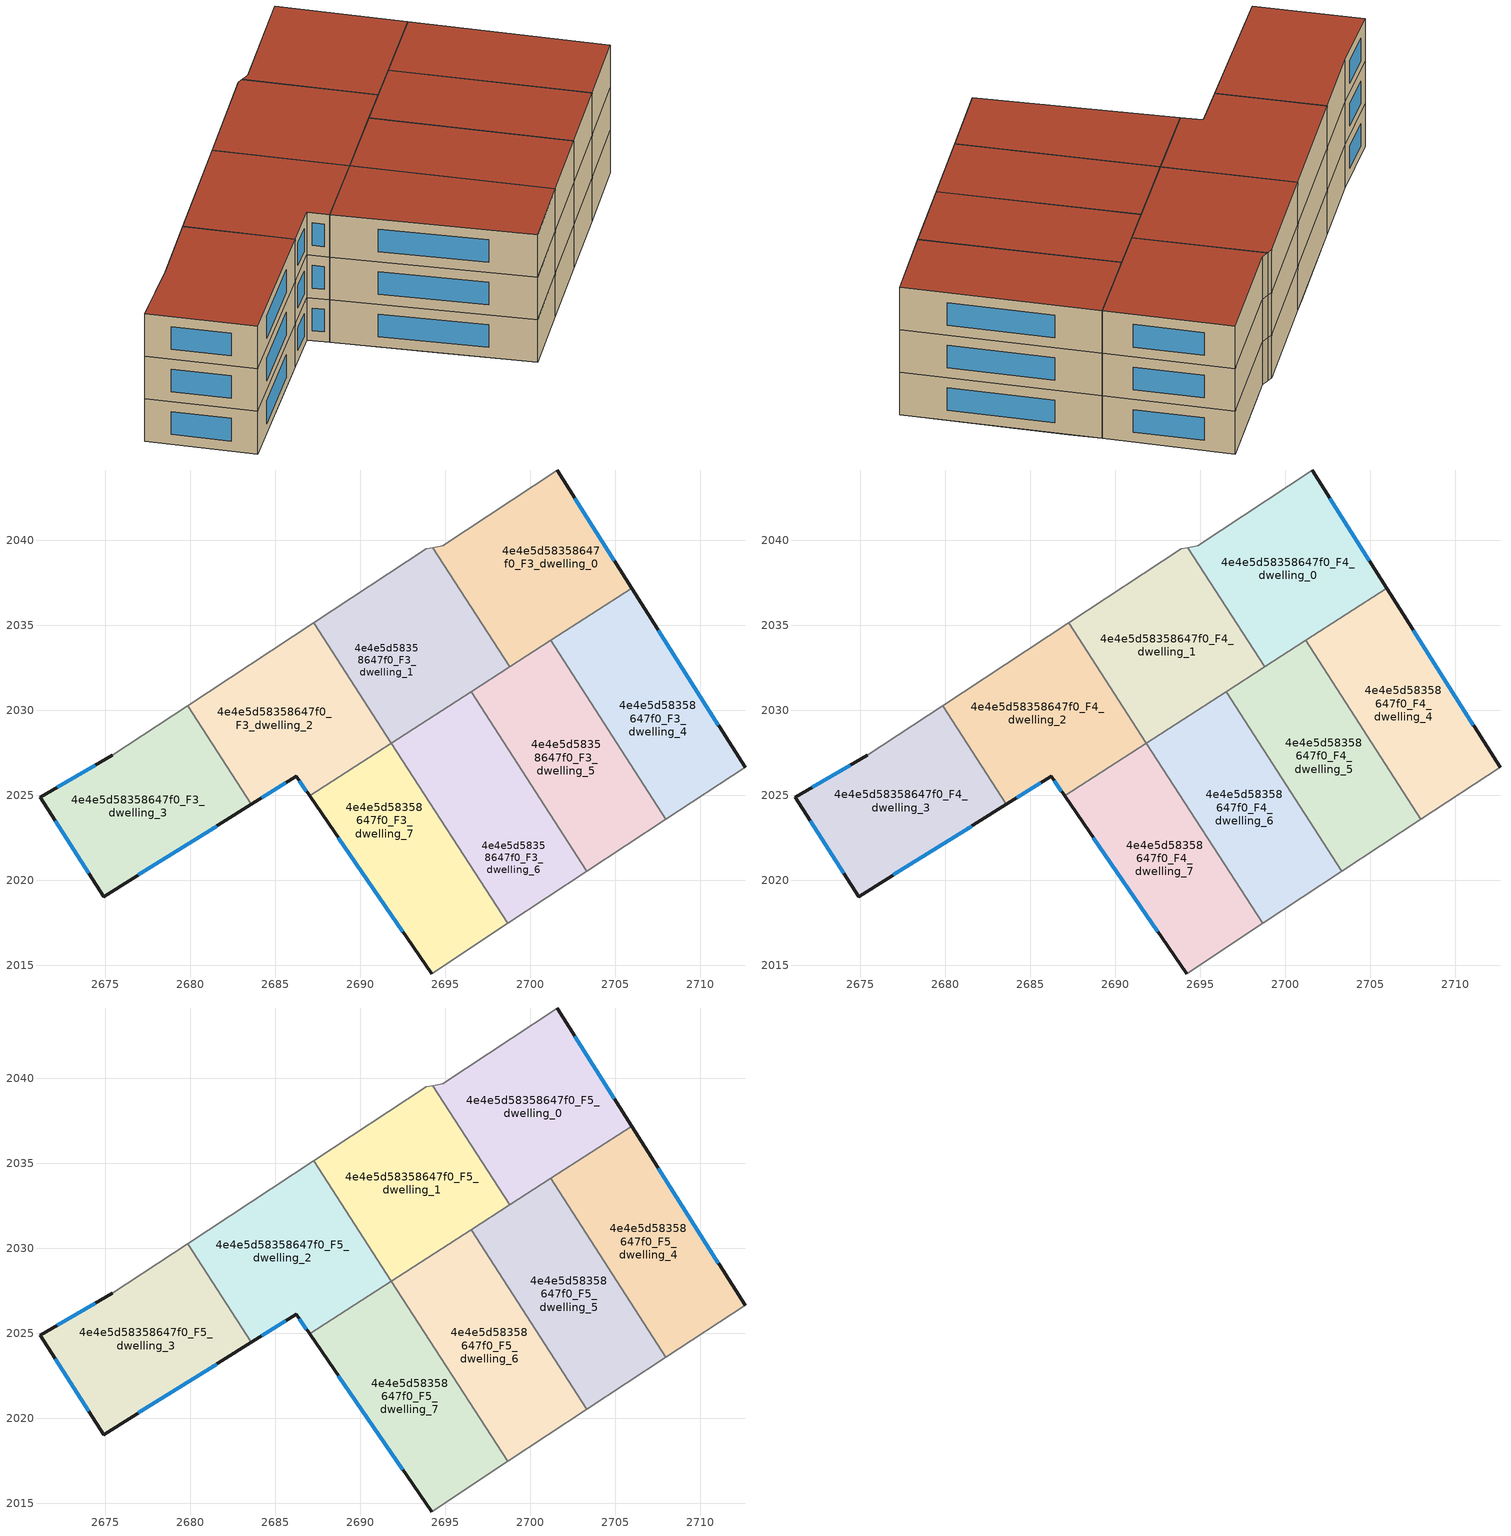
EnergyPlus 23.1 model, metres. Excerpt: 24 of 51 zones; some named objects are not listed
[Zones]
4e4e5d58358647f0_F3_dwelling_0
 floor to 4e4e5d58358647f0_F2_dwelling_1 (EU_floor_Construction): 2701.6,2044.11 2705.98,2037.18 2700.89,2033.9 2696.49,2040.75 z9
 floor to 4e4e5d58358647f0_F2_dwelling_3 (EU_floor_Construction): 2696.49,2040.75 2700.89,2033.9 2698.79,2032.55 2694.27,2039.58 2694.87,2039.68 z9
 wall outside (EU_wall_Construction): 2705.98,2037.18 2701.6,2044.11 z9:12
 wall to 4e4e5d58358647f0_F3_dwelling_1 (EU_wall_Construction): 2694.27,2039.58 2698.79,2032.55 z9:12
 wall adiabatic (EU_wall_Construction): 2701.6,2044.11 2694.87,2039.68 2694.27,2039.58 z9:12
 wall to 4e4e5d58358647f0_F3_dwelling_4 (EU_wall_Construction): 2701.21,2034.11 2705.98,2037.18 z9:12
 wall to 4e4e5d58358647f0_F3_dwelling_5 (EU_wall_Construction): 2698.79,2032.55 2701.21,2034.11 z9:12
 window (EU_Window_Construction): 2704.95,2038.8 2702.63,2042.48 z9.7:11.3
4e4e5d58358647f0_F3_dwelling_1
 floor adiabatic (EU_floor_Construction): 2691.29,2037.8 2695.88,2030.68 2691.84,2028.07 2687.27,2035.16 z9
 floor to 4e4e5d58358647f0_F2_dwelling_3 (EU_floor_Construction): 2694.27,2039.58 2698.79,2032.55 2695.88,2030.68 2691.29,2037.8 2693.88,2039.5 z9
 wall to 4e4e5d58358647f0_F3_dwelling_2 (EU_wall_Construction): 2687.27,2035.16 2691.84,2028.07 2696.51,2031.09 z9:12
 wall adiabatic (EU_wall_Construction): 2694.27,2039.58 2693.88,2039.5 2687.27,2035.16 z9:12
 wall to 4e4e5d58358647f0_F3_dwelling_5 (EU_wall_Construction): 2696.51,2031.09 2698.79,2032.55 z9:12
4e4e5d58358647f0_F3_dwelling_2
 floor to 4e4e5d58358647f0_F2_dwelling_7 (EU_floor_Construction): 2686.35,2034.55 2690.18,2028.6 2686.26,2026.08 2686.23,2026.13 2683.59,2024.47 2679.85,2030.28 z9
 floor to 4e4e5d58358647f0_F2_dwelling_5 (EU_floor_Construction): 2695.88,2030.68 2690.9,2027.47 2686.35,2034.55 2687.27,2035.16 2691.84,2028.07 z9
 floor to 4e4e5d58358647f0_F2_dwelling_6 (EU_floor_Construction): 2690.18,2028.6 2690.9,2027.47 2687.02,2024.97 2686.26,2026.08 z9
 wall outside (EU_wall_Construction): 2683.59,2024.47 2686.23,2026.13 2687.02,2024.97 z9:12
 wall to 4e4e5d58358647f0_F3_dwelling_3 (EU_wall_Construction): 2679.85,2030.28 2683.59,2024.47 z9:12
 wall adiabatic (EU_wall_Construction): 2687.27,2035.16 2679.85,2030.28 z9:12
 wall to 4e4e5d58358647f0_F3_dwelling_7 (EU_wall_Construction): 2687.02,2024.97 2691.83,2028.07 z9:12
 wall to 4e4e5d58358647f0_F3_dwelling_6 (EU_wall_Construction): 2691.84,2028.07 2696.51,2031.08 z9:12
 window (EU_Window_Construction): 2686.41,2025.86 2686.83,2025.24 / 2684.21,2024.86 2685.61,2025.74 z9.7:11.3
4e4e5d58358647f0_F3_dwelling_3
 floor to 4e4e5d58358647f0_F2_dwelling_8 (EU_floor_Construction): 2678.91,2029.65 2682.63,2023.87 2674.92,2019.04 2671.16,2024.89 2675.42,2027.36 z9
 floor to 4e4e5d58358647f0_F2_dwelling_7 (EU_floor_Construction): 2679.85,2030.28 2683.59,2024.47 2682.63,2023.87 2678.91,2029.65 z9
 wall outside (EU_wall_Construction): 2675.42,2027.36 2671.16,2024.89 2674.92,2019.04 2683.59,2024.47 z9:12
 wall adiabatic (EU_wall_Construction): 2679.85,2030.28 2675.42,2027.36 z9:12
 window (EU_Window_Construction): 2676.96,2020.32 2681.55,2023.2 / 2672.05,2023.52 2674.04,2020.42 / 2674.42,2026.78 2672.16,2025.47 z9.7:11.3
4e4e5d58358647f0_F3_dwelling_4
 floor to 4e4e5d58358647f0_F2_dwelling_0 (EU_floor_Construction): 2707.09,2035.42 2712.63,2026.66 2707.98,2023.6 2702.34,2032.36 z9
 floor to 4e4e5d58358647f0_F2_dwelling_1 (EU_floor_Construction): 2705.98,2037.18 2707.09,2035.42 2702.34,2032.36 2701.21,2034.11 z9
 wall outside (EU_wall_Construction): 2712.63,2026.66 2705.98,2037.18 z9:12
 wall to 4e4e5d58358647f0_F3_dwelling_5 (EU_wall_Construction): 2701.21,2034.11 2707.98,2023.6 z9:12
 wall adiabatic (EU_wall_Construction): 2707.98,2023.6 2712.63,2026.66 z9:12
 window (EU_Window_Construction): 2711.07,2029.13 2707.54,2034.71 z9.7:11.3
4e4e5d58358647f0_F3_dwelling_5
 floor to 4e4e5d58358647f0_F2_dwelling_0 (EU_floor_Construction): 2702.34,2032.36 2707.98,2023.6 2707.66,2023.39 2702.02,2032.15 z9
 floor to 4e4e5d58358647f0_F2_dwelling_1 (EU_floor_Construction): 2701.21,2034.11 2702.34,2032.36 2702.02,2032.15 2700.89,2033.9 z9
 floor adiabatic (EU_floor_Construction): 2700.89,2033.9 2707.66,2023.39 2703.31,2020.52 2696.51,2031.08 z9
 wall to 4e4e5d58358647f0_F3_dwelling_6 (EU_wall_Construction): 2696.51,2031.08 2703.31,2020.52 z9:12
 wall adiabatic (EU_wall_Construction): 2703.31,2020.52 2707.98,2023.6 z9:12
4e4e5d58358647f0_F3_dwelling_6
 floor to 4e4e5d58358647f0_F2_dwelling_3 (EU_floor_Construction): 2696.51,2031.08 2697.65,2029.32 2697.01,2028.91 2695.88,2030.68 z9
 floor to 4e4e5d58358647f0_F2_dwelling_2 (EU_floor_Construction): 2697.65,2029.32 2703.31,2020.52 2702.68,2020.11 2697.01,2028.91 z9
 floor to 4e4e5d58358647f0_F2_dwelling_6 (EU_floor_Construction): 2697,2028.93 2699.42,2025.17 2695.38,2022.57 2692.96,2026.33 z9
 floor to 4e4e5d58358647f0_F2_dwelling_4 (EU_floor_Construction): 2699.42,2025.17 2702.68,2020.11 2698.66,2017.46 2695.38,2022.57 z9
 floor to 4e4e5d58358647f0_F2_dwelling_5 (EU_floor_Construction): 2695.88,2030.68 2697,2028.93 2692.96,2026.33 2691.84,2028.07 z9
 wall to 4e4e5d58358647f0_F3_dwelling_7 (EU_wall_Construction): 2691.84,2028.07 2698.66,2017.46 z9:12
 wall adiabatic (EU_wall_Construction): 2698.66,2017.46 2703.31,2020.52 z9:12
4e4e5d58358647f0_F3_dwelling_7
 floor to 4e4e5d58358647f0_F2_dwelling_4 (EU_floor_Construction): 2695.38,2022.57 2698.66,2017.46 2694.19,2014.52 2690.73,2019.58 z9
 floor to 4e4e5d58358647f0_F2_dwelling_6 (EU_floor_Construction): 2692.96,2026.33 2695.38,2022.57 2690.73,2019.58 2687.02,2024.97 2690.9,2027.47 2692.03,2025.73 z9
 floor to 4e4e5d58358647f0_F2_dwelling_5 (EU_floor_Construction): 2691.84,2028.07 2692.96,2026.33 2692.03,2025.73 2690.9,2027.47 z9
 wall outside (EU_wall_Construction): 2687.02,2024.97 2694.19,2014.52 z9:12
 wall adiabatic (EU_wall_Construction): 2694.19,2014.52 2698.66,2017.46 z9:12
 window (EU_Window_Construction): 2688.7,2022.52 2692.51,2016.98 z9.7:11.3
4e4e5d58358647f0_F4_dwelling_0
 floor to 4e4e5d58358647f0_F3_dwelling_0 (EU_floor_Construction): 2701.6,2044.11 2705.98,2037.18 2698.79,2032.55 2694.27,2039.58 2694.87,2039.68 z12
 wall outside (EU_wall_Construction): 2705.98,2037.18 2701.6,2044.11 z12:15
 wall to 4e4e5d58358647f0_F4_dwelling_1 (EU_wall_Construction): 2694.27,2039.58 2698.79,2032.55 z12:15
 wall adiabatic (EU_wall_Construction): 2701.6,2044.11 2694.87,2039.68 2694.27,2039.58 z12:15
 wall to 4e4e5d58358647f0_F4_dwelling_4 (EU_wall_Construction): 2701.21,2034.11 2705.98,2037.18 z12:15
 wall to 4e4e5d58358647f0_F4_dwelling_5 (EU_wall_Construction): 2698.79,2032.55 2701.21,2034.11 z12:15
 window (EU_Window_Construction): 2704.95,2038.8 2702.63,2042.48 z12.7:14.3
4e4e5d58358647f0_F4_dwelling_1
 floor to 4e4e5d58358647f0_F3_dwelling_1 (EU_floor_Construction): 2694.27,2039.58 2698.79,2032.55 2691.84,2028.07 2687.27,2035.16 2693.88,2039.5 z12
 wall to 4e4e5d58358647f0_F4_dwelling_2 (EU_wall_Construction): 2687.27,2035.16 2691.84,2028.07 2696.51,2031.09 z12:15
 wall adiabatic (EU_wall_Construction): 2694.27,2039.58 2693.88,2039.5 2687.27,2035.16 z12:15
 wall to 4e4e5d58358647f0_F4_dwelling_5 (EU_wall_Construction): 2696.51,2031.09 2698.79,2032.55 z12:15
4e4e5d58358647f0_F4_dwelling_2
 floor to 4e4e5d58358647f0_F3_dwelling_2 (EU_floor_Construction): 2696.51,2031.08 2687.02,2024.97 2686.23,2026.13 2683.59,2024.47 2679.85,2030.28 2687.27,2035.16 2691.84,2028.07 z12
 wall outside (EU_wall_Construction): 2683.59,2024.47 2686.23,2026.13 2687.02,2024.97 z12:15
 wall to 4e4e5d58358647f0_F4_dwelling_3 (EU_wall_Construction): 2679.85,2030.28 2683.59,2024.47 z12:15
 wall adiabatic (EU_wall_Construction): 2687.27,2035.16 2679.85,2030.28 z12:15
 wall to 4e4e5d58358647f0_F4_dwelling_7 (EU_wall_Construction): 2687.02,2024.97 2691.83,2028.07 z12:15
 wall to 4e4e5d58358647f0_F4_dwelling_6 (EU_wall_Construction): 2691.84,2028.07 2696.51,2031.08 z12:15
 window (EU_Window_Construction): 2686.41,2025.86 2686.83,2025.24 / 2684.21,2024.86 2685.61,2025.74 z12.7:14.3
4e4e5d58358647f0_F4_dwelling_3
 floor to 4e4e5d58358647f0_F3_dwelling_3 (EU_floor_Construction): 2679.85,2030.28 2683.59,2024.47 2674.92,2019.04 2671.16,2024.89 2675.42,2027.36 z12
 wall outside (EU_wall_Construction): 2675.42,2027.36 2671.16,2024.89 2674.92,2019.04 2683.59,2024.47 z12:15
 wall adiabatic (EU_wall_Construction): 2679.85,2030.28 2675.42,2027.36 z12:15
 window (EU_Window_Construction): 2676.96,2020.32 2681.55,2023.2 / 2672.05,2023.52 2674.04,2020.42 / 2674.42,2026.78 2672.16,2025.47 z12.7:14.3
4e4e5d58358647f0_F4_dwelling_4
 floor to 4e4e5d58358647f0_F3_dwelling_4 (EU_floor_Construction): 2705.98,2037.18 2712.63,2026.66 2707.98,2023.6 2701.21,2034.11 z12
 wall outside (EU_wall_Construction): 2712.63,2026.66 2705.98,2037.18 z12:15
 wall to 4e4e5d58358647f0_F4_dwelling_5 (EU_wall_Construction): 2701.21,2034.11 2707.98,2023.6 z12:15
 wall adiabatic (EU_wall_Construction): 2707.98,2023.6 2712.63,2026.66 z12:15
 window (EU_Window_Construction): 2711.07,2029.13 2707.54,2034.71 z12.7:14.3
4e4e5d58358647f0_F4_dwelling_5
 floor to 4e4e5d58358647f0_F3_dwelling_5 (EU_floor_Construction): 2701.21,2034.11 2707.98,2023.6 2703.31,2020.52 2696.51,2031.08 z12
 wall to 4e4e5d58358647f0_F4_dwelling_6 (EU_wall_Construction): 2696.51,2031.08 2703.31,2020.52 z12:15
 wall adiabatic (EU_wall_Construction): 2703.31,2020.52 2707.98,2023.6 z12:15
4e4e5d58358647f0_F4_dwelling_6
 floor to 4e4e5d58358647f0_F3_dwelling_6 (EU_floor_Construction): 2696.51,2031.08 2703.31,2020.52 2698.66,2017.46 2691.84,2028.07 z12
 wall to 4e4e5d58358647f0_F4_dwelling_7 (EU_wall_Construction): 2691.84,2028.07 2698.66,2017.46 z12:15
 wall adiabatic (EU_wall_Construction): 2698.66,2017.46 2703.31,2020.52 z12:15
4e4e5d58358647f0_F4_dwelling_7
 floor to 4e4e5d58358647f0_F3_dwelling_7 (EU_floor_Construction): 2691.84,2028.07 2698.66,2017.46 2694.19,2014.52 2687.02,2024.97 z12
 wall outside (EU_wall_Construction): 2687.02,2024.97 2694.19,2014.52 z12:15
 wall adiabatic (EU_wall_Construction): 2694.19,2014.52 2698.66,2017.46 z12:15
 window (EU_Window_Construction): 2688.7,2022.52 2692.51,2016.98 z12.7:14.3
4e4e5d58358647f0_F5_dwelling_0
 floor to 4e4e5d58358647f0_F4_dwelling_0 (EU_floor_Construction): 2701.6,2044.11 2705.98,2037.18 2698.79,2032.55 2694.27,2039.58 2694.87,2039.68 z15
 wall outside (EU_wall_Construction): 2705.98,2037.18 2701.6,2044.11 z15:18
 wall to 4e4e5d58358647f0_F5_dwelling_1 (EU_wall_Construction): 2694.27,2039.58 2698.79,2032.55 z15:18
 wall adiabatic (EU_wall_Construction): 2701.6,2044.11 2694.87,2039.68 2694.27,2039.58 z15:18
 wall to 4e4e5d58358647f0_F5_dwelling_4 (EU_wall_Construction): 2701.21,2034.11 2705.98,2037.18 z15:18
 wall to 4e4e5d58358647f0_F5_dwelling_5 (EU_wall_Construction): 2698.79,2032.55 2701.21,2034.11 z15:18
 window (EU_Window_Construction): 2704.95,2038.8 2702.63,2042.48 z15.7:17.3
 roof outside (EU_roof_Construction): 2705.98,2037.18 2701.6,2044.11 2694.87,2039.68 2694.27,2039.58 2698.79,2032.55 z18
4e4e5d58358647f0_F5_dwelling_1
 floor to 4e4e5d58358647f0_F4_dwelling_1 (EU_floor_Construction): 2694.27,2039.58 2698.79,2032.55 2691.84,2028.07 2687.27,2035.16 2693.88,2039.5 z15
 wall to 4e4e5d58358647f0_F5_dwelling_2 (EU_wall_Construction): 2687.27,2035.16 2691.84,2028.07 2696.51,2031.09 z15:18
 wall adiabatic (EU_wall_Construction): 2694.27,2039.58 2693.88,2039.5 2687.27,2035.16 z15:18
 wall to 4e4e5d58358647f0_F5_dwelling_5 (EU_wall_Construction): 2696.51,2031.09 2698.79,2032.55 z15:18
 roof outside (EU_roof_Construction): 2698.79,2032.55 2694.27,2039.58 2693.88,2039.5 2687.27,2035.16 2691.84,2028.07 z18
4e4e5d58358647f0_F5_dwelling_2
 floor to 4e4e5d58358647f0_F4_dwelling_2 (EU_floor_Construction): 2696.51,2031.08 2687.02,2024.97 2686.23,2026.13 2683.59,2024.47 2679.85,2030.28 2687.27,2035.16 2691.84,2028.07 z15
 wall outside (EU_wall_Construction): 2683.59,2024.47 2686.23,2026.13 2687.02,2024.97 z15:18
 wall to 4e4e5d58358647f0_F5_dwelling_3 (EU_wall_Construction): 2679.85,2030.28 2683.59,2024.47 z15:18
 wall adiabatic (EU_wall_Construction): 2687.27,2035.16 2679.85,2030.28 z15:18
 wall to 4e4e5d58358647f0_F5_dwelling_7 (EU_wall_Construction): 2687.02,2024.97 2691.83,2028.07 z15:18
 wall to 4e4e5d58358647f0_F5_dwelling_6 (EU_wall_Construction): 2691.84,2028.07 2696.51,2031.08 z15:18
 window (EU_Window_Construction): 2686.41,2025.86 2686.83,2025.24 / 2684.21,2024.86 2685.61,2025.74 z15.7:17.3
 roof outside (EU_roof_Construction): 2691.84,2028.07 2687.27,2035.16 2679.85,2030.28 2683.59,2024.47 2686.23,2026.13 2687.02,2024.97 2696.51,2031.08 z18
4e4e5d58358647f0_F5_dwelling_3
 floor to 4e4e5d58358647f0_F4_dwelling_3 (EU_floor_Construction): 2679.85,2030.28 2683.59,2024.47 2674.92,2019.04 2671.16,2024.89 2675.42,2027.36 z15
 wall outside (EU_wall_Construction): 2675.42,2027.36 2671.16,2024.89 2674.92,2019.04 2683.59,2024.47 z15:18
 wall adiabatic (EU_wall_Construction): 2679.85,2030.28 2675.42,2027.36 z15:18
 window (EU_Window_Construction): 2676.96,2020.32 2681.55,2023.2 / 2672.05,2023.52 2674.04,2020.42 / 2674.42,2026.78 2672.16,2025.47 z15.7:17.3
 roof outside (EU_roof_Construction): 2683.59,2024.47 2679.85,2030.28 2675.42,2027.36 2671.16,2024.89 2674.92,2019.04 z18
4e4e5d58358647f0_F5_dwelling_4
 floor to 4e4e5d58358647f0_F4_dwelling_4 (EU_floor_Construction): 2705.98,2037.18 2712.63,2026.66 2707.98,2023.6 2701.21,2034.11 z15
 wall outside (EU_wall_Construction): 2712.63,2026.66 2705.98,2037.18 z15:18
 wall to 4e4e5d58358647f0_F5_dwelling_5 (EU_wall_Construction): 2701.21,2034.11 2707.98,2023.6 z15:18
 wall adiabatic (EU_wall_Construction): 2707.98,2023.6 2712.63,2026.66 z15:18
 window (EU_Window_Construction): 2711.07,2029.13 2707.54,2034.71 z15.7:17.3
 roof outside (EU_roof_Construction): 2712.63,2026.66 2705.98,2037.18 2701.21,2034.11 2707.98,2023.6 z18
4e4e5d58358647f0_F5_dwelling_5
 floor to 4e4e5d58358647f0_F4_dwelling_5 (EU_floor_Construction): 2701.21,2034.11 2707.98,2023.6 2703.31,2020.52 2696.51,2031.08 z15
 wall to 4e4e5d58358647f0_F5_dwelling_6 (EU_wall_Construction): 2696.51,2031.08 2703.31,2020.52 z15:18
 wall adiabatic (EU_wall_Construction): 2703.31,2020.52 2707.98,2023.6 z15:18
 roof outside (EU_roof_Construction): 2707.98,2023.6 2701.21,2034.11 2696.51,2031.08 2703.31,2020.52 z18
4e4e5d58358647f0_F5_dwelling_6
 floor to 4e4e5d58358647f0_F4_dwelling_6 (EU_floor_Construction): 2696.51,2031.08 2703.31,2020.52 2698.66,2017.46 2691.84,2028.07 z15
 wall to 4e4e5d58358647f0_F5_dwelling_7 (EU_wall_Construction): 2691.84,2028.07 2698.66,2017.46 z15:18
 wall adiabatic (EU_wall_Construction): 2698.66,2017.46 2703.31,2020.52 z15:18
 roof outside (EU_roof_Construction): 2703.31,2020.52 2696.51,2031.08 2691.84,2028.07 2698.66,2017.46 z18
4e4e5d58358647f0_F5_dwelling_7
 floor to 4e4e5d58358647f0_F4_dwelling_7 (EU_floor_Construction): 2691.84,2028.07 2698.66,2017.46 2694.19,2014.52 2687.02,2024.97 z15
 wall outside (EU_wall_Construction): 2687.02,2024.97 2694.19,2014.52 z15:18
 wall adiabatic (EU_wall_Construction): 2694.19,2014.52 2698.66,2017.46 z15:18
 window (EU_Window_Construction): 2688.7,2022.52 2692.51,2016.98 z15.7:17.3
 roof outside (EU_roof_Construction): 2698.66,2017.46 2691.84,2028.07 2687.02,2024.97 2694.19,2014.52 z18
[Building]
EU S2 Campaign: North Axis=0; Terrain=City; Solar Distribution=FullExterior
[Site:Location]
Budapest.Ferenc.Liszt.Intl.AP: Latitude=47.437; Longitude=19.256; Time Zone=1; Elevation=185
[SizingPeriod:WeatherFileDays]
AnnualSizingPeriod: Begin Month=1; Begin Day of Month=1; End Month=12; End Day of Month=31; Day of Week for Start Day=Monday; Use Weather File Daylight Saving Period=No; Use Weather File Rain and Snow Indicators=No
[MATERIAL]
EU_InternalMass_Material: Roughness=MediumRough; Thickness=0.1; Conductivity=1; Density=1800; Specific Heat=900; Thermal Absorptance=0.9; Solar Absorptance=0.7; Visible Absorptance=0.7
[MATERIAL:NOMASS] Roughness=MediumRough; Thermal Absorptance=0.9; Solar Absorptance=0.7; Visible Absorptance=0.7
Name | Thermal Resistance
EU_wall_NoMass | 0.832559
EU_roof_NoMass | 1.39638
EU_floor_NoMass | 0.872794
[WINDOWMATERIAL:SIMPLEGLAZINGSYSTEM]
EU_Window_SimpleGlazing: UFactor=2.79869; Solar Heat Gain Coefficient=0.75; Visible Transmittance=0.75
[CONSTRUCTION]
EU_wall_Construction: EU_wall_NoMass
EU_roof_Construction: EU_roof_NoMass
EU_floor_Construction: EU_floor_NoMass
EU_Window_Construction: EU_Window_SimpleGlazing
EU_InternalMass_Construction: EU_InternalMass_Material
[ZONE] Type=1; Multiplier=1; Ceiling Height=autocalculate; Floor Area=autocalculate; Part of Total Floor Area=Yes
Name | Volume
4e4e5d58358647f0_F3_dwelling_0; 4e4e5d58358647f0_F4_dwelling_0; 4e4e5d58358647f0_F5_dwelling_0 | 210.125
4e4e5d58358647f0_F3_dwelling_1; 4e4e5d58358647f0_F4_dwelling_1; 4e4e5d58358647f0_F5_dwelling_1; 4e4e5d58358647f0_F3_dwelling_3; 4e4e5d58358647f0_F4_dwelling_3; 4e4e5d58358647f0_F5_dwelling_3 | 210.14
4e4e5d58358647f0_F3_dwelling_2; 4e4e5d58358647f0_F4_dwelling_2; 4e4e5d58358647f0_F5_dwelling_2 | 210.151
4e4e5d58358647f0_F3_dwelling_4; 4e4e5d58358647f0_F4_dwelling_4; 4e4e5d58358647f0_F5_dwelling_4 | 210.142
4e4e5d58358647f0_F3_dwelling_5; 4e4e5d58358647f0_F4_dwelling_5; 4e4e5d58358647f0_F5_dwelling_5 | 210.107
4e4e5d58358647f0_F3_dwelling_6; 4e4e5d58358647f0_F4_dwelling_6; 4e4e5d58358647f0_F5_dwelling_6 | 210.146
4e4e5d58358647f0_F3_dwelling_7; 4e4e5d58358647f0_F4_dwelling_7; 4e4e5d58358647f0_F5_dwelling_7 | 210.119
[INTERNALMASS] Construction=EU_InternalMass_Construction
Name | Zone or ZoneList | Surface Area
4e4e5d58358647f0_F3_dwelling_0_EU_InternalMass | 4e4e5d58358647f0_F3_dwelling_0 | 70.0416
4e4e5d58358647f0_F3_dwelling_1_EU_InternalMass | 4e4e5d58358647f0_F3_dwelling_1 | 70.0468
4e4e5d58358647f0_F3_dwelling_2_EU_InternalMass | 4e4e5d58358647f0_F3_dwelling_2 | 70.0519
4e4e5d58358647f0_F3_dwelling_3_EU_InternalMass | 4e4e5d58358647f0_F3_dwelling_3 | 70.0468
4e4e5d58358647f0_F3_dwelling_4_EU_InternalMass | 4e4e5d58358647f0_F3_dwelling_4 | 70.0474
4e4e5d58358647f0_F3_dwelling_5_EU_InternalMass | 4e4e5d58358647f0_F3_dwelling_5 | 70.0356
4e4e5d58358647f0_F3_dwelling_6_EU_InternalMass | 4e4e5d58358647f0_F3_dwelling_6 | 70.0489
4e4e5d58358647f0_F3_dwelling_7_EU_InternalMass | 4e4e5d58358647f0_F3_dwelling_7 | 70.0396
4e4e5d58358647f0_F4_dwelling_0_EU_InternalMass | 4e4e5d58358647f0_F4_dwelling_0 | 70.0416
4e4e5d58358647f0_F4_dwelling_1_EU_InternalMass | 4e4e5d58358647f0_F4_dwelling_1 | 70.0468
4e4e5d58358647f0_F4_dwelling_2_EU_InternalMass | 4e4e5d58358647f0_F4_dwelling_2 | 70.0519
4e4e5d58358647f0_F4_dwelling_3_EU_InternalMass | 4e4e5d58358647f0_F4_dwelling_3 | 70.0468
4e4e5d58358647f0_F4_dwelling_4_EU_InternalMass | 4e4e5d58358647f0_F4_dwelling_4 | 70.0474
4e4e5d58358647f0_F4_dwelling_5_EU_InternalMass | 4e4e5d58358647f0_F4_dwelling_5 | 70.0356
4e4e5d58358647f0_F4_dwelling_6_EU_InternalMass | 4e4e5d58358647f0_F4_dwelling_6 | 70.0489
4e4e5d58358647f0_F4_dwelling_7_EU_InternalMass | 4e4e5d58358647f0_F4_dwelling_7 | 70.0396
4e4e5d58358647f0_F5_dwelling_0_EU_InternalMass | 4e4e5d58358647f0_F5_dwelling_0 | 70.0416
4e4e5d58358647f0_F5_dwelling_1_EU_InternalMass | 4e4e5d58358647f0_F5_dwelling_1 | 70.0468
4e4e5d58358647f0_F5_dwelling_2_EU_InternalMass | 4e4e5d58358647f0_F5_dwelling_2 | 70.0519
4e4e5d58358647f0_F5_dwelling_3_EU_InternalMass | 4e4e5d58358647f0_F5_dwelling_3 | 70.0468
4e4e5d58358647f0_F5_dwelling_4_EU_InternalMass | 4e4e5d58358647f0_F5_dwelling_4 | 70.0474
4e4e5d58358647f0_F5_dwelling_5_EU_InternalMass | 4e4e5d58358647f0_F5_dwelling_5 | 70.0356
4e4e5d58358647f0_F5_dwelling_6_EU_InternalMass | 4e4e5d58358647f0_F5_dwelling_6 | 70.0489
4e4e5d58358647f0_F5_dwelling_7_EU_InternalMass | 4e4e5d58358647f0_F5_dwelling_7 | 70.0396
[OTHEREQUIPMENT] Fuel Type=Electricity; Design Level Calculation Method=Watts/Area; Power per Zone Floor Area=1; Fraction Latent=0; Fraction Radiant=0; Fraction Lost=0; Carbon Dioxide Generation Rate=0; EndUse Subcategory=EU_Step8_InternalGains
Name | Zone or ZoneList or Space or SpaceList | Schedule
EU_Step8_InternalGain_4e4e5d58358647f0_F3_dwelling_0_f000 | 4e4e5d58358647f0_F3_dwelling_0 | EU_Step8_GainSchedule_4e4e5d58358647f0_F3_dwelling_0_f000
EU_Step8_InternalGain_4e4e5d58358647f0_F3_dwelling_1_f000 | 4e4e5d58358647f0_F3_dwelling_1 | EU_Step8_GainSchedule_4e4e5d58358647f0_F3_dwelling_1_f000
EU_Step8_InternalGain_4e4e5d58358647f0_F3_dwelling_2_f000 | 4e4e5d58358647f0_F3_dwelling_2 | EU_Step8_GainSchedule_4e4e5d58358647f0_F3_dwelling_2_f000
EU_Step8_InternalGain_4e4e5d58358647f0_F3_dwelling_3_f000 | 4e4e5d58358647f0_F3_dwelling_3 | EU_Step8_GainSchedule_4e4e5d58358647f0_F3_dwelling_3_f000
EU_Step8_InternalGain_4e4e5d58358647f0_F3_dwelling_4_f000 | 4e4e5d58358647f0_F3_dwelling_4 | EU_Step8_GainSchedule_4e4e5d58358647f0_F3_dwelling_4_f000
EU_Step8_InternalGain_4e4e5d58358647f0_F3_dwelling_5_f000 | 4e4e5d58358647f0_F3_dwelling_5 | EU_Step8_GainSchedule_4e4e5d58358647f0_F3_dwelling_5_f000
EU_Step8_InternalGain_4e4e5d58358647f0_F3_dwelling_6_f000 | 4e4e5d58358647f0_F3_dwelling_6 | EU_Step8_GainSchedule_4e4e5d58358647f0_F3_dwelling_6_f000
EU_Step8_InternalGain_4e4e5d58358647f0_F3_dwelling_7_f000 | 4e4e5d58358647f0_F3_dwelling_7 | EU_Step8_GainSchedule_4e4e5d58358647f0_F3_dwelling_7_f000
EU_Step8_InternalGain_4e4e5d58358647f0_F4_dwelling_0_f000 | 4e4e5d58358647f0_F4_dwelling_0 | EU_Step8_GainSchedule_4e4e5d58358647f0_F4_dwelling_0_f000
EU_Step8_InternalGain_4e4e5d58358647f0_F4_dwelling_1_f000 | 4e4e5d58358647f0_F4_dwelling_1 | EU_Step8_GainSchedule_4e4e5d58358647f0_F4_dwelling_1_f000
EU_Step8_InternalGain_4e4e5d58358647f0_F4_dwelling_2_f000 | 4e4e5d58358647f0_F4_dwelling_2 | EU_Step8_GainSchedule_4e4e5d58358647f0_F4_dwelling_2_f000
EU_Step8_InternalGain_4e4e5d58358647f0_F4_dwelling_3_f000 | 4e4e5d58358647f0_F4_dwelling_3 | EU_Step8_GainSchedule_4e4e5d58358647f0_F4_dwelling_3_f000
EU_Step8_InternalGain_4e4e5d58358647f0_F4_dwelling_4_f000 | 4e4e5d58358647f0_F4_dwelling_4 | EU_Step8_GainSchedule_4e4e5d58358647f0_F4_dwelling_4_f000
EU_Step8_InternalGain_4e4e5d58358647f0_F4_dwelling_5_f000 | 4e4e5d58358647f0_F4_dwelling_5 | EU_Step8_GainSchedule_4e4e5d58358647f0_F4_dwelling_5_f000
EU_Step8_InternalGain_4e4e5d58358647f0_F4_dwelling_6_f000 | 4e4e5d58358647f0_F4_dwelling_6 | EU_Step8_GainSchedule_4e4e5d58358647f0_F4_dwelling_6_f000
EU_Step8_InternalGain_4e4e5d58358647f0_F4_dwelling_7_f000 | 4e4e5d58358647f0_F4_dwelling_7 | EU_Step8_GainSchedule_4e4e5d58358647f0_F4_dwelling_7_f000
EU_Step8_InternalGain_4e4e5d58358647f0_F5_dwelling_0_f000 | 4e4e5d58358647f0_F5_dwelling_0 | EU_Step8_GainSchedule_4e4e5d58358647f0_F5_dwelling_0_f000
EU_Step8_InternalGain_4e4e5d58358647f0_F5_dwelling_1_f000 | 4e4e5d58358647f0_F5_dwelling_1 | EU_Step8_GainSchedule_4e4e5d58358647f0_F5_dwelling_1_f000
EU_Step8_InternalGain_4e4e5d58358647f0_F5_dwelling_2_f000 | 4e4e5d58358647f0_F5_dwelling_2 | EU_Step8_GainSchedule_4e4e5d58358647f0_F5_dwelling_2_f000
EU_Step8_InternalGain_4e4e5d58358647f0_F5_dwelling_3_f000 | 4e4e5d58358647f0_F5_dwelling_3 | EU_Step8_GainSchedule_4e4e5d58358647f0_F5_dwelling_3_f000
EU_Step8_InternalGain_4e4e5d58358647f0_F5_dwelling_4_f000 | 4e4e5d58358647f0_F5_dwelling_4 | EU_Step8_GainSchedule_4e4e5d58358647f0_F5_dwelling_4_f000
EU_Step8_InternalGain_4e4e5d58358647f0_F5_dwelling_5_f000 | 4e4e5d58358647f0_F5_dwelling_5 | EU_Step8_GainSchedule_4e4e5d58358647f0_F5_dwelling_5_f000
EU_Step8_InternalGain_4e4e5d58358647f0_F5_dwelling_6_f000 | 4e4e5d58358647f0_F5_dwelling_6 | EU_Step8_GainSchedule_4e4e5d58358647f0_F5_dwelling_6_f000
EU_Step8_InternalGain_4e4e5d58358647f0_F5_dwelling_7_f000 | 4e4e5d58358647f0_F5_dwelling_7 | EU_Step8_GainSchedule_4e4e5d58358647f0_F5_dwelling_7_f000
[ZONEVENTILATION:DESIGNFLOWRATE] Schedule=EU_AlwaysOn; Design Flow Rate Calculation Method=AirChanges/Hour; Air Changes per Hour=0.475469; Ventilation Type=Natural; Fan Pressure Rise=0; Fan Total Efficiency=1; Constant Term Coefficient=1; Temperature Term Coefficient=0; Velocity Term Coefficient=0; Velocity Squared Term Coefficient=0; Minimum Indoor Temperature=-100; Maximum Indoor Temperature=100; Delta Temperature=-100; Minimum Outdoor Temperature=-100; Maximum Outdoor Temperature=100; Maximum Wind Speed=40
Name | Zone or ZoneList or Space or SpaceList
EU_ConstantAir_4e4e5d58358647f0_F3_dwelling_0 | 4e4e5d58358647f0_F3_dwelling_0
EU_ConstantAir_4e4e5d58358647f0_F3_dwelling_1 | 4e4e5d58358647f0_F3_dwelling_1
EU_ConstantAir_4e4e5d58358647f0_F3_dwelling_2 | 4e4e5d58358647f0_F3_dwelling_2
EU_ConstantAir_4e4e5d58358647f0_F3_dwelling_3 | 4e4e5d58358647f0_F3_dwelling_3
EU_ConstantAir_4e4e5d58358647f0_F3_dwelling_4 | 4e4e5d58358647f0_F3_dwelling_4
EU_ConstantAir_4e4e5d58358647f0_F3_dwelling_5 | 4e4e5d58358647f0_F3_dwelling_5
EU_ConstantAir_4e4e5d58358647f0_F3_dwelling_6 | 4e4e5d58358647f0_F3_dwelling_6
EU_ConstantAir_4e4e5d58358647f0_F3_dwelling_7 | 4e4e5d58358647f0_F3_dwelling_7
EU_ConstantAir_4e4e5d58358647f0_F4_dwelling_0 | 4e4e5d58358647f0_F4_dwelling_0
EU_ConstantAir_4e4e5d58358647f0_F4_dwelling_1 | 4e4e5d58358647f0_F4_dwelling_1
EU_ConstantAir_4e4e5d58358647f0_F4_dwelling_2 | 4e4e5d58358647f0_F4_dwelling_2
EU_ConstantAir_4e4e5d58358647f0_F4_dwelling_3 | 4e4e5d58358647f0_F4_dwelling_3
EU_ConstantAir_4e4e5d58358647f0_F4_dwelling_4 | 4e4e5d58358647f0_F4_dwelling_4
EU_ConstantAir_4e4e5d58358647f0_F4_dwelling_5 | 4e4e5d58358647f0_F4_dwelling_5
EU_ConstantAir_4e4e5d58358647f0_F4_dwelling_6 | 4e4e5d58358647f0_F4_dwelling_6
EU_ConstantAir_4e4e5d58358647f0_F4_dwelling_7 | 4e4e5d58358647f0_F4_dwelling_7
EU_ConstantAir_4e4e5d58358647f0_F5_dwelling_0 | 4e4e5d58358647f0_F5_dwelling_0
EU_ConstantAir_4e4e5d58358647f0_F5_dwelling_1 | 4e4e5d58358647f0_F5_dwelling_1
EU_ConstantAir_4e4e5d58358647f0_F5_dwelling_2 | 4e4e5d58358647f0_F5_dwelling_2
EU_ConstantAir_4e4e5d58358647f0_F5_dwelling_3 | 4e4e5d58358647f0_F5_dwelling_3
EU_ConstantAir_4e4e5d58358647f0_F5_dwelling_4 | 4e4e5d58358647f0_F5_dwelling_4
EU_ConstantAir_4e4e5d58358647f0_F5_dwelling_5 | 4e4e5d58358647f0_F5_dwelling_5
EU_ConstantAir_4e4e5d58358647f0_F5_dwelling_6 | 4e4e5d58358647f0_F5_dwelling_6
EU_ConstantAir_4e4e5d58358647f0_F5_dwelling_7 | 4e4e5d58358647f0_F5_dwelling_7
[HVACTEMPLATE:ZONE:IDEALLOADSAIRSYSTEM] System Availability Schedule=EU_AlwaysOn; Maximum Heating Supply Air Temperature=50; Minimum Cooling Supply Air Temperature=13; Maximum Heating Supply Air Humidity Ratio=0.0156; Minimum Cooling Supply Air Humidity Ratio=0.0077; Heating Limit=NoLimit; Cooling Limit=NoLimit; Heating Availability Schedule=EU_AlwaysOn; Cooling Availability Schedule=EU_CoolingOff; Dehumidification Control Type=ConstantSensibleHeatRatio; Cooling Sensible Heat Ratio=0.7; Dehumidification Setpoint=60; Humidification Control Type=None; Humidification Setpoint=30; Outdoor Air Method=None; Outdoor Air Flow Rate per Person=0.00944; Outdoor Air Flow Rate per Zone Floor Area=0; Outdoor Air Flow Rate per Zone=0; Demand Controlled Ventilation Type=None; Outdoor Air Economizer Type=NoEconomizer; Heat Recovery Type=None; Sensible Heat Recovery Effectiveness=0.7; Latent Heat Recovery Effectiveness=0.65
Name | Template Thermostat
4e4e5d58358647f0_F3_dwelling_0 | EU_HeatOnly_4e4e5d58358647f0_F3_dwelling_0
4e4e5d58358647f0_F3_dwelling_1 | EU_HeatOnly_4e4e5d58358647f0_F3_dwelling_1
4e4e5d58358647f0_F3_dwelling_2 | EU_HeatOnly_4e4e5d58358647f0_F3_dwelling_2
4e4e5d58358647f0_F3_dwelling_3 | EU_HeatOnly_4e4e5d58358647f0_F3_dwelling_3
4e4e5d58358647f0_F3_dwelling_4 | EU_HeatOnly_4e4e5d58358647f0_F3_dwelling_4
4e4e5d58358647f0_F3_dwelling_5 | EU_HeatOnly_4e4e5d58358647f0_F3_dwelling_5
4e4e5d58358647f0_F3_dwelling_6 | EU_HeatOnly_4e4e5d58358647f0_F3_dwelling_6
4e4e5d58358647f0_F3_dwelling_7 | EU_HeatOnly_4e4e5d58358647f0_F3_dwelling_7
4e4e5d58358647f0_F4_dwelling_0 | EU_HeatOnly_4e4e5d58358647f0_F4_dwelling_0
4e4e5d58358647f0_F4_dwelling_1 | EU_HeatOnly_4e4e5d58358647f0_F4_dwelling_1
4e4e5d58358647f0_F4_dwelling_2 | EU_HeatOnly_4e4e5d58358647f0_F4_dwelling_2
4e4e5d58358647f0_F4_dwelling_3 | EU_HeatOnly_4e4e5d58358647f0_F4_dwelling_3
4e4e5d58358647f0_F4_dwelling_4 | EU_HeatOnly_4e4e5d58358647f0_F4_dwelling_4
4e4e5d58358647f0_F4_dwelling_5 | EU_HeatOnly_4e4e5d58358647f0_F4_dwelling_5
4e4e5d58358647f0_F4_dwelling_6 | EU_HeatOnly_4e4e5d58358647f0_F4_dwelling_6
4e4e5d58358647f0_F4_dwelling_7 | EU_HeatOnly_4e4e5d58358647f0_F4_dwelling_7
4e4e5d58358647f0_F5_dwelling_0 | EU_HeatOnly_4e4e5d58358647f0_F5_dwelling_0
4e4e5d58358647f0_F5_dwelling_1 | EU_HeatOnly_4e4e5d58358647f0_F5_dwelling_1
4e4e5d58358647f0_F5_dwelling_2 | EU_HeatOnly_4e4e5d58358647f0_F5_dwelling_2
4e4e5d58358647f0_F5_dwelling_3 | EU_HeatOnly_4e4e5d58358647f0_F5_dwelling_3
4e4e5d58358647f0_F5_dwelling_4 | EU_HeatOnly_4e4e5d58358647f0_F5_dwelling_4
4e4e5d58358647f0_F5_dwelling_5 | EU_HeatOnly_4e4e5d58358647f0_F5_dwelling_5
4e4e5d58358647f0_F5_dwelling_6 | EU_HeatOnly_4e4e5d58358647f0_F5_dwelling_6
4e4e5d58358647f0_F5_dwelling_7 | EU_HeatOnly_4e4e5d58358647f0_F5_dwelling_7
[SIZING:ZONE] Zone Cooling Design Supply Air Temperature Input Method=SupplyAirTemperature; Zone Cooling Design Supply Air Temperature=13; Zone Heating Design Supply Air Temperature Input Method=SupplyAirTemperature; Zone Heating Design Supply Air Temperature=50; Zone Cooling Design Supply Air Humidity Ratio=0.008; Zone Heating Design Supply Air Humidity Ratio=0.008; Cooling Design Air Flow Method=DesignDay; Cooling Design Air Flow Rate=0; Cooling Minimum Air Flow per Zone Floor Area=0.000762; Cooling Minimum Air Flow=0; Cooling Minimum Air Flow Fraction=0.2; Heating Design Air Flow Method=DesignDay; Heating Design Air Flow Rate=0; Heating Maximum Air Flow per Zone Floor Area=0.002032; Heating Maximum Air Flow=0.141576; Heating Maximum Air Flow Fraction=0.3; Account for Dedicated Outdoor Air System=No; Dedicated Outdoor Air System Control Strategy=NeutralSupplyAir; Dedicated Outdoor Air Low Setpoint Temperature for Design=autosize; Dedicated Outdoor Air High Setpoint Temperature for Design=autosize; Zone Load Sizing Method=Sensible Load Only No Latent Load; Zone Latent Cooling Design Supply Air Humidity Ratio Input Method=HumidityRatioDifference; Zone Cooling Design Supply Air Humidity Ratio Difference=0.005; Zone Latent Heating Design Supply Air Humidity Ratio Input Method=HumidityRatioDifference; Zone Humidification Design Supply Air Humidity Ratio Difference=0.005
4e4e5d58358647f0_F3_dwelling_0; 4e4e5d58358647f0_F3_dwelling_1; 4e4e5d58358647f0_F3_dwelling_2; 4e4e5d58358647f0_F3_dwelling_3; 4e4e5d58358647f0_F3_dwelling_4; 4e4e5d58358647f0_F3_dwelling_5; 4e4e5d58358647f0_F3_dwelling_6; 4e4e5d58358647f0_F3_dwelling_7; 4e4e5d58358647f0_F4_dwelling_0; 4e4e5d58358647f0_F4_dwelling_1; 4e4e5d58358647f0_F4_dwelling_2; 4e4e5d58358647f0_F4_dwelling_3; 4e4e5d58358647f0_F4_dwelling_4; 4e4e5d58358647f0_F4_dwelling_5; 4e4e5d58358647f0_F4_dwelling_6; 4e4e5d58358647f0_F4_dwelling_7; 4e4e5d58358647f0_F5_dwelling_0; 4e4e5d58358647f0_F5_dwelling_1; 4e4e5d58358647f0_F5_dwelling_2; 4e4e5d58358647f0_F5_dwelling_3; 4e4e5d58358647f0_F5_dwelling_4; 4e4e5d58358647f0_F5_dwelling_5; 4e4e5d58358647f0_F5_dwelling_6; 4e4e5d58358647f0_F5_dwelling_7
[SCHEDULE:CONSTANT]
Name | Hourly Value
EU_AlwaysOn | 1
EU_CoolingOff | 0
[SCHEDULE:FILE] Column Number=1; Rows to Skip at Top=0; Number of Hours of Data=8760; Column Separator=Comma; Interpolate to Timestep=No; Minutes per Item=60; Adjust Schedule for Daylight Savings=Yes
Name | File
EU_Step8_GainSchedule_4e4e5d58358647f0_F3_dwelling_0_f000 | ../../schedules/4e4e5d58358647f0/4e4e5d58358647f0_F3_dwelling_0_f000_gain.csv
EU_Step8_GainSchedule_4e4e5d58358647f0_F3_dwelling_1_f000 | ../../schedules/4e4e5d58358647f0/4e4e5d58358647f0_F3_dwelling_1_f000_gain.csv
EU_Step8_GainSchedule_4e4e5d58358647f0_F3_dwelling_2_f000 | ../../schedules/4e4e5d58358647f0/4e4e5d58358647f0_F3_dwelling_2_f000_gain.csv
EU_Step8_GainSchedule_4e4e5d58358647f0_F3_dwelling_3_f000 | ../../schedules/4e4e5d58358647f0/4e4e5d58358647f0_F3_dwelling_3_f000_gain.csv
EU_Step8_GainSchedule_4e4e5d58358647f0_F3_dwelling_4_f000 | ../../schedules/4e4e5d58358647f0/4e4e5d58358647f0_F3_dwelling_4_f000_gain.csv
EU_Step8_GainSchedule_4e4e5d58358647f0_F3_dwelling_5_f000 | ../../schedules/4e4e5d58358647f0/4e4e5d58358647f0_F3_dwelling_5_f000_gain.csv
EU_Step8_GainSchedule_4e4e5d58358647f0_F3_dwelling_6_f000 | ../../schedules/4e4e5d58358647f0/4e4e5d58358647f0_F3_dwelling_6_f000_gain.csv
EU_Step8_GainSchedule_4e4e5d58358647f0_F3_dwelling_7_f000 | ../../schedules/4e4e5d58358647f0/4e4e5d58358647f0_F3_dwelling_7_f000_gain.csv
EU_Step8_GainSchedule_4e4e5d58358647f0_F4_dwelling_0_f000 | ../../schedules/4e4e5d58358647f0/4e4e5d58358647f0_F4_dwelling_0_f000_gain.csv
EU_Step8_GainSchedule_4e4e5d58358647f0_F4_dwelling_1_f000 | ../../schedules/4e4e5d58358647f0/4e4e5d58358647f0_F4_dwelling_1_f000_gain.csv
EU_Step8_GainSchedule_4e4e5d58358647f0_F4_dwelling_2_f000 | ../../schedules/4e4e5d58358647f0/4e4e5d58358647f0_F4_dwelling_2_f000_gain.csv
EU_Step8_GainSchedule_4e4e5d58358647f0_F4_dwelling_3_f000 | ../../schedules/4e4e5d58358647f0/4e4e5d58358647f0_F4_dwelling_3_f000_gain.csv
EU_Step8_GainSchedule_4e4e5d58358647f0_F4_dwelling_4_f000 | ../../schedules/4e4e5d58358647f0/4e4e5d58358647f0_F4_dwelling_4_f000_gain.csv
EU_Step8_GainSchedule_4e4e5d58358647f0_F4_dwelling_5_f000 | ../../schedules/4e4e5d58358647f0/4e4e5d58358647f0_F4_dwelling_5_f000_gain.csv
EU_Step8_GainSchedule_4e4e5d58358647f0_F4_dwelling_6_f000 | ../../schedules/4e4e5d58358647f0/4e4e5d58358647f0_F4_dwelling_6_f000_gain.csv
EU_Step8_GainSchedule_4e4e5d58358647f0_F4_dwelling_7_f000 | ../../schedules/4e4e5d58358647f0/4e4e5d58358647f0_F4_dwelling_7_f000_gain.csv
EU_Step8_GainSchedule_4e4e5d58358647f0_F5_dwelling_0_f000 | ../../schedules/4e4e5d58358647f0/4e4e5d58358647f0_F5_dwelling_0_f000_gain.csv
EU_Step8_GainSchedule_4e4e5d58358647f0_F5_dwelling_1_f000 | ../../schedules/4e4e5d58358647f0/4e4e5d58358647f0_F5_dwelling_1_f000_gain.csv
EU_Step8_GainSchedule_4e4e5d58358647f0_F5_dwelling_2_f000 | ../../schedules/4e4e5d58358647f0/4e4e5d58358647f0_F5_dwelling_2_f000_gain.csv
EU_Step8_GainSchedule_4e4e5d58358647f0_F5_dwelling_3_f000 | ../../schedules/4e4e5d58358647f0/4e4e5d58358647f0_F5_dwelling_3_f000_gain.csv
EU_Step8_GainSchedule_4e4e5d58358647f0_F5_dwelling_4_f000 | ../../schedules/4e4e5d58358647f0/4e4e5d58358647f0_F5_dwelling_4_f000_gain.csv
EU_Step8_GainSchedule_4e4e5d58358647f0_F5_dwelling_5_f000 | ../../schedules/4e4e5d58358647f0/4e4e5d58358647f0_F5_dwelling_5_f000_gain.csv
EU_Step8_GainSchedule_4e4e5d58358647f0_F5_dwelling_6_f000 | ../../schedules/4e4e5d58358647f0/4e4e5d58358647f0_F5_dwelling_6_f000_gain.csv
EU_Step8_GainSchedule_4e4e5d58358647f0_F5_dwelling_7_f000 | ../../schedules/4e4e5d58358647f0/4e4e5d58358647f0_F5_dwelling_7_f000_gain.csv
